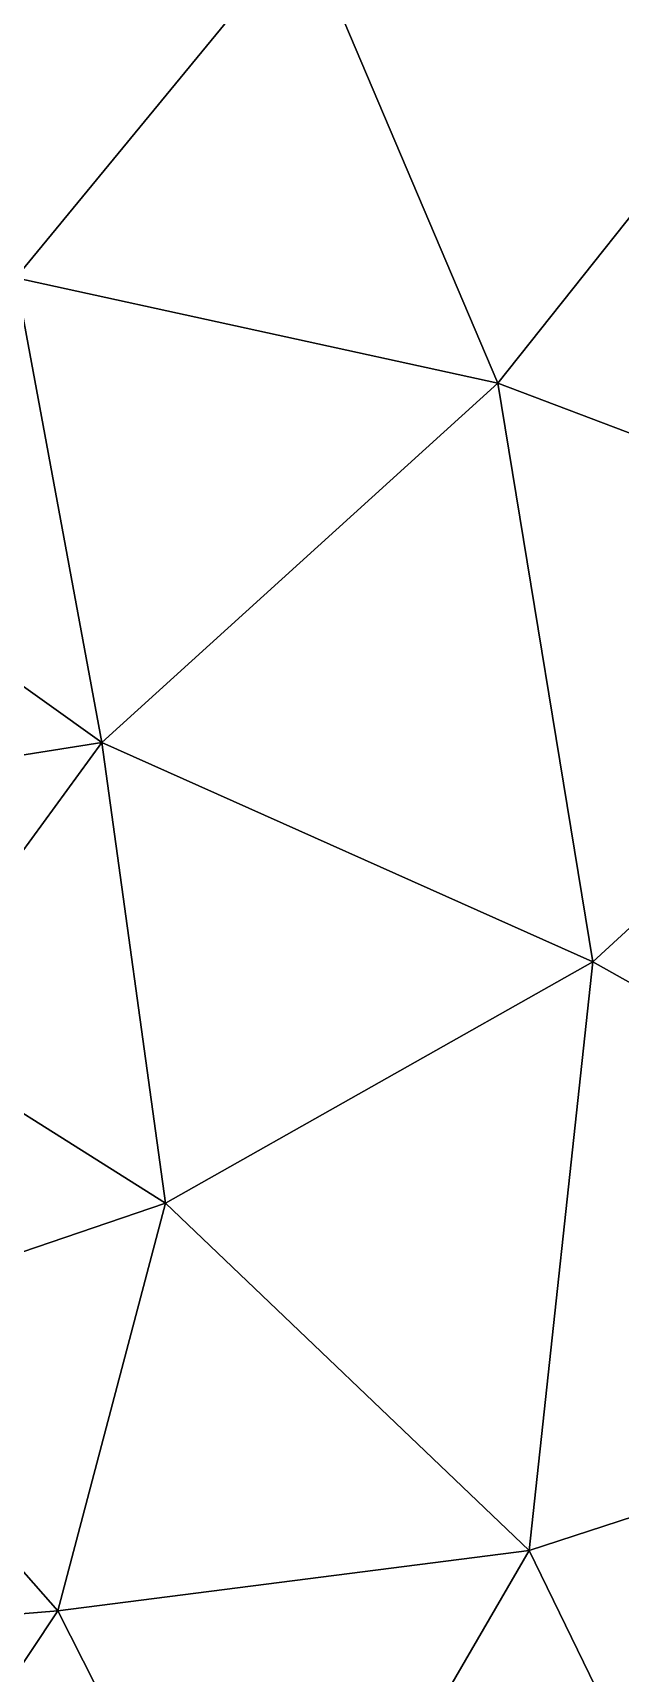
# Model space of a CAD drawing. Header units: metres. Extents: x 2 to 72, y -280 to 0.
# Drawn here: x 16.44 to 24.15, y -68.87 to -47.33 of the extents above; entities that cross this region are included whole.
import ezdxf

# ---------------------------------------------------------------- set-up
doc = ezdxf.new("R2010")
doc.units = ezdxf.units.M

msp = doc.modelspace()

# ---------------------------------------------------------------- linework, layer by layer
at = {"layer": 'layer', "color": 0}
for points in [[(28.4196, -44.5403), (19.9992, -45.9427), (22.5466, -51.9313)], [(29.2882, -54.4835), (28.4196, -44.5403), (22.5466, -51.9313)], [(19.9992, -45.9427), (15.3824, -46.1016), (16.2138, -50.5464)], [(22.5466, -51.9313), (19.9992, -45.9427), (16.2138, -50.5464)], [(17.3401, -56.6506), (16.2138, -50.5464), (13.6344, -54.0038)], [(22.5466, -51.9313), (16.2138, -50.5464), (17.3401, -56.6506)], [(23.7921, -59.5329), (22.5466, -51.9313), (17.3401, -56.6506)], [(29.2882, -54.4835), (22.5466, -51.9313), (23.7921, -59.5329)], [(17.3401, -56.6506), (13.6344, -54.0038), (12.3128, -57.4492)], [(32.2014, -64.2496), (29.2882, -54.4835), (23.7921, -59.5329)], [(14.5789, -60.4323), (17.3401, -56.6506), (12.3128, -57.4492)], [(18.1797, -62.6981), (17.3401, -56.6506), (14.5789, -60.4323)], [(23.7921, -59.5329), (17.3401, -56.6506), (18.1797, -62.6981)], [(22.9577, -67.2594), (23.7921, -59.5329), (18.1797, -62.6981)], [(32.2014, -64.2496), (23.7921, -59.5329), (22.9577, -67.2594)], [(18.1797, -62.6981), (14.5789, -60.4323), (13.4642, -64.3068)], [(18.1797, -62.6981), (13.4642, -64.3068), (16.7648, -68.0529)], [(22.9577, -67.2594), (18.1797, -62.6981), (16.7648, -68.0529)], [(16.7648, -68.0529), (13.4642, -64.3068), (12.4167, -68.4081)], [(27.0838, -75.7452), (32.2014, -64.2496), (22.9577, -67.2594)], [(19.4345, -73.3262), (22.9577, -67.2594), (16.7648, -68.0529)], [(27.0838, -75.7452), (22.9577, -67.2594), (19.4345, -73.3262)], [(16.7648, -68.0529), (12.4167, -68.4081), (13.889, -72.3788)], [(19.4345, -73.3262), (16.7648, -68.0529), (13.889, -72.3788)]]:
    msp.add_3dface(points, dxfattribs=at)

doc.saveas('drawing.dxf')
